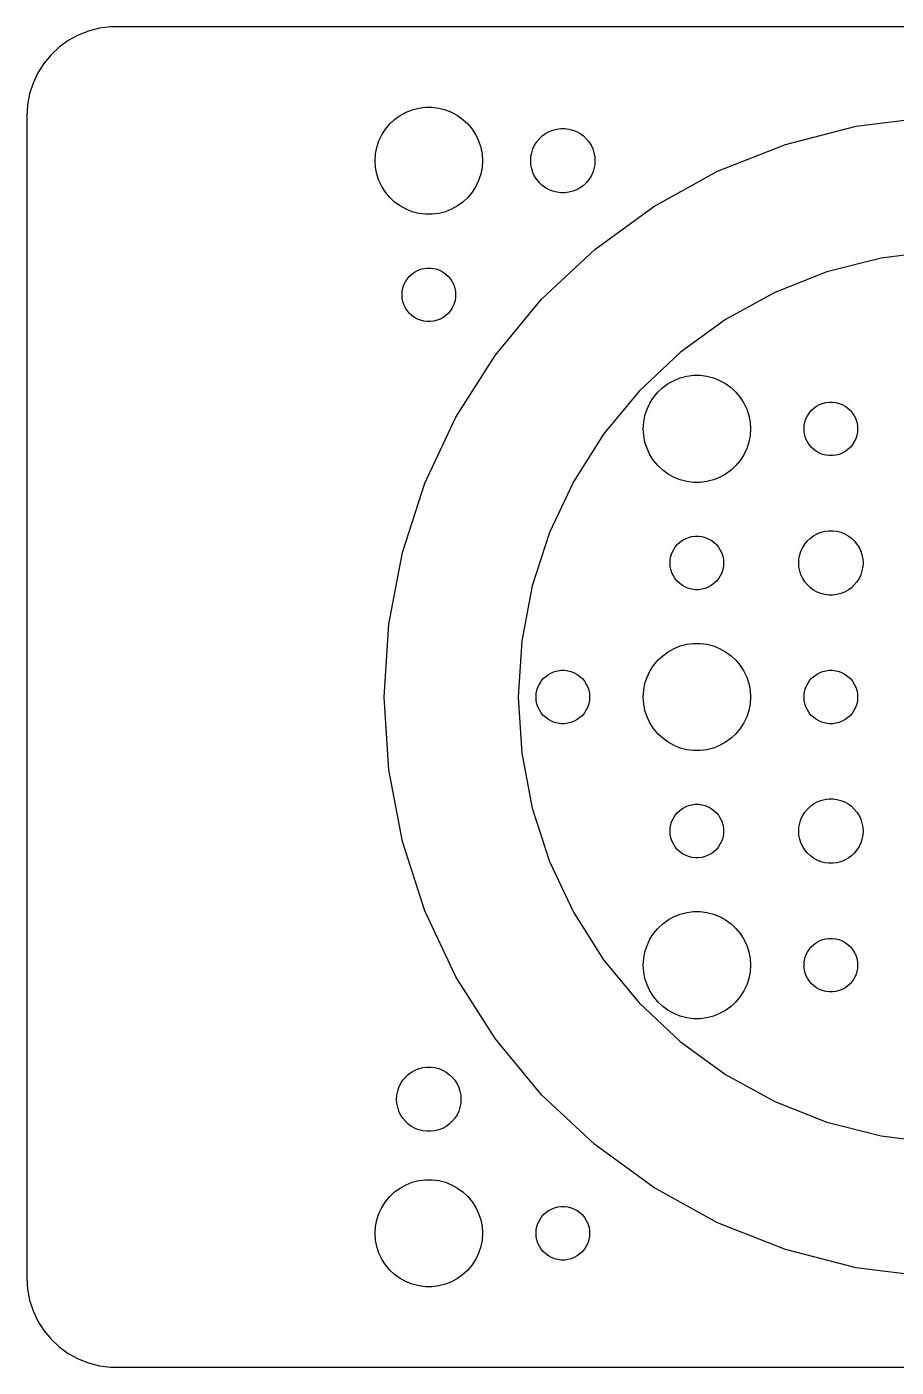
# Model space of a CAD drawing. Header units: metres. Extents: x -52 to 172, y 131 to 289.
# Drawn here: x 67.5 to 116.2, y 130.5 to 205.5 of the extents above; entities that cross this region are included whole.
import ezdxf

# ---------------------------------------------------------------- set-up
doc = ezdxf.new("R2010")
doc.units = ezdxf.units.M

msp = doc.modelspace()

# ---------------------------------------------------------------- linework, layer by layer
for p, q in [((72.1861, 205.49), (71.5631, 205.411)), ((167.814, 205.49), (72.1861, 205.49)), ((69.8209, 204.722), (69.3129, 204.353)), ((70.3711, 205.024), (69.8209, 204.722)), ((70.9549, 205.255), (70.3711, 205.024)), ((71.5631, 205.411), (70.9549, 205.255)), ((69.3129, 204.353), (68.8551, 203.923)), ((68.4549, 203.439), (68.1185, 202.909)), ((68.8551, 203.923), (68.4549, 203.439)), ((68.1185, 202.909), (67.8511, 202.341)), ((67.6571, 201.743), (67.5394, 201.127)), ((67.8511, 202.341), (67.6571, 201.743)), ((67.5394, 201.127), (67.5, 200.5)), ((89.073, 200.853), (89.4379, 200.947)), ((89.4379, 200.947), (89.8116, 200.994)), ((89.8116, 200.994), (90.1884, 200.994)), ((90.1884, 200.994), (90.5621, 200.947)), ((90.5621, 200.947), (90.927, 200.853)), ((67.5, 200.5), (67.5, 135.5)), ((87.8131, 200.054), (88.0877, 200.312)), ((88.0877, 200.312), (88.3925, 200.533)), ((88.3925, 200.533), (88.7227, 200.714)), ((88.7227, 200.714), (89.073, 200.853)), ((90.927, 200.853), (91.2773, 200.714)), ((91.2773, 200.714), (91.6075, 200.533)), ((91.6075, 200.533), (91.9123, 200.312)), ((91.9123, 200.312), (92.1869, 200.054)), ((113.91, 199.924), (117.959, 200.436)), ((87.3711, 199.445), (87.573, 199.763)), ((87.573, 199.763), (87.8131, 200.054)), ((92.1869, 200.054), (92.427, 199.763)), ((92.427, 199.763), (92.6289, 199.445)), ((96.3526, 199.387), (96.5355, 199.52)), ((96.5355, 199.52), (96.7336, 199.629)), ((96.7336, 199.629), (96.9438, 199.712)), ((96.9438, 199.712), (97.1627, 199.768)), ((97.1627, 199.768), (97.387, 199.796)), ((97.387, 199.796), (97.613, 199.796)), ((97.613, 199.796), (97.8373, 199.768)), ((97.8373, 199.768), (98.0562, 199.712)), ((98.0562, 199.712), (98.2664, 199.629)), ((98.2664, 199.629), (98.4645, 199.52)), ((98.4645, 199.52), (98.6474, 199.387)), ((109.957, 198.909), (113.91, 199.924)), ((87.0237, 198.376), (87.0943, 198.746)), ((87.0943, 198.746), (87.2107, 199.104)), ((87.2107, 199.104), (87.3711, 199.445)), ((92.6289, 199.445), (92.7893, 199.104)), ((92.7893, 199.104), (92.9057, 198.746)), ((92.9057, 198.746), (92.9763, 198.376)), ((95.8264, 198.663), (95.9226, 198.867)), ((95.9226, 198.867), (96.0438, 199.058)), ((96.0438, 199.058), (96.1879, 199.232)), ((96.1879, 199.232), (96.3526, 199.387)), ((98.6474, 199.387), (98.8121, 199.232)), ((98.8121, 199.232), (98.9562, 199.058)), ((98.9562, 199.058), (99.0773, 198.867)), ((99.0773, 198.867), (99.1736, 198.663)), ((106.162, 197.407), (109.957, 198.909)), ((87, 198), (87.0237, 198.376)), ((87.0237, 197.624), (87, 198)), ((92.9763, 198.376), (93, 198)), ((93, 198), (92.9763, 197.624)), ((95.7, 198), (95.7142, 198.226)), ((95.7142, 197.774), (95.7, 198)), ((95.7142, 198.226), (95.7565, 198.448)), ((95.7565, 198.448), (95.8264, 198.663)), ((99.1736, 198.663), (99.2434, 198.448)), ((99.2434, 198.448), (99.2858, 198.226)), ((99.2858, 198.226), (99.3, 198)), ((99.3, 198), (99.2858, 197.774)), ((87.0943, 197.254), (87.0237, 197.624)), ((87.2107, 196.896), (87.0943, 197.254)), ((92.9057, 197.254), (92.7893, 196.896)), ((92.9763, 197.624), (92.9057, 197.254)), ((95.7565, 197.552), (95.7142, 197.774)), ((95.8264, 197.337), (95.7565, 197.552)), ((95.9226, 197.133), (95.8264, 197.337)), ((99.1736, 197.337), (99.0773, 197.133)), ((99.2434, 197.552), (99.1736, 197.337)), ((99.2858, 197.774), (99.2434, 197.552)), ((102.586, 195.441), (106.162, 197.407)), ((87.3711, 196.555), (87.2107, 196.896)), ((87.573, 196.237), (87.3711, 196.555)), ((92.6289, 196.555), (92.427, 196.237)), ((92.7893, 196.896), (92.6289, 196.555)), ((96.0438, 196.942), (95.9226, 197.133)), ((96.1879, 196.768), (96.0438, 196.942)), ((96.3526, 196.613), (96.1879, 196.768)), ((96.5355, 196.48), (96.3526, 196.613)), ((96.7336, 196.371), (96.5355, 196.48)), ((98.4645, 196.48), (98.2664, 196.371)), ((98.6474, 196.613), (98.4645, 196.48)), ((98.8121, 196.768), (98.6474, 196.613)), ((98.9562, 196.942), (98.8121, 196.768)), ((99.0773, 197.133), (98.9562, 196.942)), ((87.8131, 195.946), (87.573, 196.237)), ((88.0877, 195.688), (87.8131, 195.946)), ((92.1869, 195.946), (91.9123, 195.688)), ((92.427, 196.237), (92.1869, 195.946)), ((96.9438, 196.288), (96.7336, 196.371)), ((97.1627, 196.232), (96.9438, 196.288)), ((97.387, 196.204), (97.1627, 196.232)), ((97.613, 196.204), (97.387, 196.204)), ((97.8373, 196.232), (97.613, 196.204)), ((98.0562, 196.288), (97.8373, 196.232)), ((98.2664, 196.371), (98.0562, 196.288)), ((88.3925, 195.467), (88.0877, 195.688)), ((88.7227, 195.286), (88.3925, 195.467)), ((89.073, 195.147), (88.7227, 195.286)), ((89.4379, 195.053), (89.073, 195.147)), ((89.8116, 195.006), (89.4379, 195.053)), ((90.1884, 195.006), (89.8116, 195.006)), ((90.5621, 195.053), (90.1884, 195.006)), ((90.927, 195.147), (90.5621, 195.053)), ((91.2773, 195.286), (90.927, 195.147)), ((91.6075, 195.467), (91.2773, 195.286)), ((91.9123, 195.688), (91.6075, 195.467)), ((99.2837, 193.042), (102.586, 195.441)), ((96.3085, 190.248), (99.2837, 193.042)), ((118.43, 192.951), (115.315, 192.557)), ((89.5365, 191.927), (89.7189, 191.973)), ((89.7189, 191.973), (89.9058, 191.997)), ((89.9058, 191.997), (90.0942, 191.997)), ((90.0942, 191.997), (90.2811, 191.973)), ((90.2811, 191.973), (90.4635, 191.927)), ((115.315, 192.557), (112.275, 191.776)), ((88.6053, 191.052), (88.6855, 191.223)), ((88.6855, 191.223), (88.7865, 191.382)), ((88.7865, 191.382), (88.9065, 191.527)), ((88.9065, 191.527), (89.0439, 191.656)), ((89.0439, 191.656), (89.1963, 191.766)), ((89.1963, 191.766), (89.3613, 191.857)), ((89.3613, 191.857), (89.5365, 191.927)), ((90.4635, 191.927), (90.6387, 191.857)), ((90.6387, 191.857), (90.8037, 191.766)), ((90.8037, 191.766), (90.9561, 191.656)), ((90.9561, 191.656), (91.0934, 191.527)), ((91.0934, 191.527), (91.2135, 191.382)), ((91.2135, 191.382), (91.3145, 191.223)), ((91.3145, 191.223), (91.3947, 191.052)), ((112.275, 191.776), (109.356, 190.621)), ((88.5, 190.5), (88.5118, 190.688)), ((88.5118, 190.312), (88.5, 190.5)), ((88.5118, 190.688), (88.5471, 190.873)), ((88.5471, 190.873), (88.6053, 191.052)), ((91.3947, 191.052), (91.4529, 190.873)), ((91.4529, 190.873), (91.4882, 190.688)), ((91.4882, 190.688), (91.5, 190.5)), ((91.5, 190.5), (91.4882, 190.312)), ((109.356, 190.621), (106.604, 189.108)), ((88.5471, 190.127), (88.5118, 190.312)), ((88.6053, 189.948), (88.5471, 190.127)), ((88.6855, 189.777), (88.6053, 189.948)), ((88.7865, 189.618), (88.6855, 189.777)), ((91.3145, 189.777), (91.2135, 189.618)), ((91.3947, 189.948), (91.3145, 189.777)), ((91.4529, 190.127), (91.3947, 189.948)), ((91.4882, 190.312), (91.4529, 190.127)), ((93.7069, 187.103), (96.3085, 190.248)), ((88.9065, 189.473), (88.7865, 189.618)), ((89.0439, 189.344), (88.9065, 189.473)), ((89.1963, 189.234), (89.0439, 189.344)), ((89.3613, 189.143), (89.1963, 189.234)), ((89.5365, 189.073), (89.3613, 189.143)), ((89.7189, 189.027), (89.5365, 189.073)), ((89.9058, 189.003), (89.7189, 189.027)), ((90.0942, 189.003), (89.9058, 189.003)), ((90.2811, 189.027), (90.0942, 189.003)), ((90.4635, 189.073), (90.2811, 189.027)), ((90.6387, 189.143), (90.4635, 189.073)), ((90.8037, 189.234), (90.6387, 189.143)), ((90.9561, 189.344), (90.8037, 189.234)), ((91.0934, 189.473), (90.9561, 189.344)), ((91.2135, 189.618), (91.0934, 189.473)), ((106.604, 189.108), (104.064, 187.263)), ((91.52, 183.657), (93.7069, 187.103)), ((104.064, 187.263), (101.776, 185.114)), ((104.438, 185.947), (104.812, 185.994)), ((104.812, 185.994), (105.188, 185.994)), ((105.188, 185.994), (105.562, 185.947)), ((102.813, 185.054), (103.088, 185.312)), ((103.088, 185.312), (103.393, 185.533)), ((103.393, 185.533), (103.723, 185.714)), ((103.723, 185.714), (104.073, 185.853)), ((104.073, 185.853), (104.438, 185.947)), ((105.562, 185.947), (105.927, 185.853)), ((105.927, 185.853), (106.277, 185.714)), ((106.277, 185.714), (106.607, 185.533)), ((106.607, 185.533), (106.912, 185.312)), ((106.912, 185.312), (107.187, 185.054)), ((101.776, 185.114), (99.7746, 182.695)), ((102.371, 184.445), (102.573, 184.763)), ((102.573, 184.763), (102.813, 185.054)), ((107.187, 185.054), (107.427, 184.763)), ((107.427, 184.763), (107.629, 184.445)), ((112.036, 184.427), (112.219, 184.473)), ((112.219, 184.473), (112.406, 184.497)), ((112.406, 184.497), (112.594, 184.497)), ((112.594, 184.497), (112.781, 184.473)), ((112.781, 184.473), (112.964, 184.427)), ((102.024, 183.376), (102.094, 183.746)), ((102.094, 183.746), (102.211, 184.104)), ((102.211, 184.104), (102.371, 184.445)), ((107.629, 184.445), (107.789, 184.104)), ((107.789, 184.104), (107.906, 183.746)), ((107.906, 183.746), (107.976, 183.376)), ((111.105, 183.552), (111.186, 183.723)), ((111.186, 183.723), (111.286, 183.882)), ((111.286, 183.882), (111.407, 184.027)), ((111.407, 184.027), (111.544, 184.156)), ((111.544, 184.156), (111.696, 184.266)), ((111.696, 184.266), (111.861, 184.357)), ((111.861, 184.357), (112.036, 184.427)), ((112.964, 184.427), (113.139, 184.357)), ((113.139, 184.357), (113.304, 184.266)), ((113.304, 184.266), (113.456, 184.156)), ((113.456, 184.156), (113.593, 184.027)), ((113.593, 184.027), (113.714, 183.882)), ((113.714, 183.882), (113.814, 183.723)), ((113.814, 183.723), (113.895, 183.552)), ((89.7823, 179.964), (91.52, 183.657)), ((102, 183), (102.024, 183.376)), ((102.024, 182.624), (102, 183)), ((107.976, 183.376), (108, 183)), ((108, 183), (107.976, 182.624)), ((111, 183), (111.012, 183.188)), ((111.012, 182.812), (111, 183)), ((111.012, 183.188), (111.047, 183.373)), ((111.047, 183.373), (111.105, 183.552)), ((113.895, 183.552), (113.953, 183.373)), ((113.953, 183.373), (113.988, 183.188)), ((113.988, 183.188), (114, 183)), ((114, 183), (113.988, 182.812)), ((99.7746, 182.695), (98.0923, 180.044)), ((102.094, 182.254), (102.024, 182.624)), ((102.211, 181.896), (102.094, 182.254)), ((107.906, 182.254), (107.789, 181.896)), ((107.976, 182.624), (107.906, 182.254)), ((111.047, 182.627), (111.012, 182.812)), ((111.105, 182.448), (111.047, 182.627)), ((111.186, 182.277), (111.105, 182.448)), ((111.286, 182.118), (111.186, 182.277)), ((113.814, 182.277), (113.714, 182.118)), ((113.895, 182.448), (113.814, 182.277)), ((113.953, 182.627), (113.895, 182.448)), ((113.988, 182.812), (113.953, 182.627)), ((102.371, 181.555), (102.211, 181.896)), ((102.573, 181.237), (102.371, 181.555)), ((107.629, 181.555), (107.427, 181.237)), ((107.789, 181.896), (107.629, 181.555)), ((111.407, 181.973), (111.286, 182.118)), ((111.544, 181.844), (111.407, 181.973)), ((111.696, 181.734), (111.544, 181.844)), ((111.861, 181.643), (111.696, 181.734)), ((112.036, 181.573), (111.861, 181.643)), ((112.219, 181.527), (112.036, 181.573)), ((112.406, 181.503), (112.219, 181.527)), ((112.594, 181.503), (112.406, 181.503)), ((112.781, 181.527), (112.594, 181.503)), ((112.964, 181.573), (112.781, 181.527)), ((113.139, 181.643), (112.964, 181.573)), ((113.304, 181.734), (113.139, 181.643)), ((113.456, 181.844), (113.304, 181.734)), ((113.593, 181.973), (113.456, 181.844)), ((113.714, 182.118), (113.593, 181.973)), ((102.813, 180.946), (102.573, 181.237)), ((103.088, 180.688), (102.813, 180.946)), ((107.187, 180.946), (106.912, 180.688)), ((107.427, 181.237), (107.187, 180.946)), ((88.521, 176.082), (89.7823, 179.964)), ((98.0923, 180.044), (96.7556, 177.203)), ((103.393, 180.467), (103.088, 180.688)), ((103.723, 180.286), (103.393, 180.467)), ((104.073, 180.147), (103.723, 180.286)), ((104.438, 180.053), (104.073, 180.147)), ((104.812, 180.006), (104.438, 180.053)), ((105.188, 180.006), (104.812, 180.006)), ((105.562, 180.053), (105.188, 180.006)), ((105.927, 180.147), (105.562, 180.053)), ((106.277, 180.286), (105.927, 180.147)), ((106.607, 180.467), (106.277, 180.286)), ((106.912, 180.688), (106.607, 180.467)), ((96.7556, 177.203), (95.7854, 174.217)), ((104.536, 176.927), (104.719, 176.973)), ((104.719, 176.973), (104.906, 176.997)), ((104.906, 176.997), (105.094, 176.997)), ((105.094, 176.997), (105.281, 176.973)), ((105.281, 176.973), (105.464, 176.927)), ((111.353, 176.887), (111.536, 177.02)), ((111.536, 177.02), (111.734, 177.129)), ((111.734, 177.129), (111.944, 177.212)), ((111.944, 177.212), (112.163, 177.268)), ((112.163, 177.268), (112.387, 177.296)), ((112.387, 177.296), (112.613, 177.296)), ((112.613, 177.296), (112.837, 177.268)), ((112.837, 177.268), (113.056, 177.212)), ((113.056, 177.212), (113.266, 177.129)), ((113.266, 177.129), (113.464, 177.02)), ((113.464, 177.02), (113.647, 176.887)), ((103.605, 176.052), (103.686, 176.223)), ((103.686, 176.223), (103.786, 176.382)), ((103.786, 176.382), (103.907, 176.527)), ((103.907, 176.527), (104.044, 176.656)), ((104.044, 176.656), (104.196, 176.766)), ((104.196, 176.766), (104.361, 176.857)), ((104.361, 176.857), (104.536, 176.927)), ((105.464, 176.927), (105.639, 176.857)), ((105.639, 176.857), (105.804, 176.766)), ((105.804, 176.766), (105.956, 176.656)), ((105.956, 176.656), (106.093, 176.527)), ((106.093, 176.527), (106.214, 176.382)), ((106.214, 176.382), (106.314, 176.223)), ((106.314, 176.223), (106.395, 176.052)), ((110.826, 176.163), (110.923, 176.367)), ((110.923, 176.367), (111.044, 176.558)), ((111.044, 176.558), (111.188, 176.732)), ((111.188, 176.732), (111.353, 176.887)), ((113.647, 176.887), (113.812, 176.732)), ((113.812, 176.732), (113.956, 176.558)), ((113.956, 176.558), (114.077, 176.367)), ((114.077, 176.367), (114.174, 176.163)), ((87.7563, 172.073), (88.521, 176.082)), ((103.5, 175.5), (103.512, 175.688)), ((103.512, 175.312), (103.5, 175.5)), ((103.512, 175.688), (103.547, 175.873)), ((103.547, 175.873), (103.605, 176.052)), ((106.395, 176.052), (106.453, 175.873)), ((106.453, 175.873), (106.488, 175.688)), ((106.488, 175.688), (106.5, 175.5)), ((106.5, 175.5), (106.488, 175.312)), ((110.7, 175.5), (110.714, 175.726)), ((110.714, 175.274), (110.7, 175.5)), ((110.714, 175.726), (110.757, 175.948)), ((110.757, 175.948), (110.826, 176.163)), ((114.174, 176.163), (114.243, 175.948)), ((114.243, 175.948), (114.286, 175.726)), ((114.286, 175.726), (114.3, 175.5)), ((114.3, 175.5), (114.286, 175.274)), ((103.547, 175.127), (103.512, 175.312)), ((103.605, 174.948), (103.547, 175.127)), ((103.686, 174.777), (103.605, 174.948)), ((103.786, 174.618), (103.686, 174.777)), ((106.314, 174.777), (106.214, 174.618)), ((106.395, 174.948), (106.314, 174.777)), ((106.453, 175.127), (106.395, 174.948)), ((106.488, 175.312), (106.453, 175.127)), ((110.757, 175.052), (110.714, 175.274)), ((110.826, 174.837), (110.757, 175.052)), ((110.923, 174.633), (110.826, 174.837)), ((114.174, 174.837), (114.077, 174.633)), ((114.243, 175.052), (114.174, 174.837)), ((114.286, 175.274), (114.243, 175.052)), ((95.7854, 174.217), (95.1971, 171.133)), ((103.907, 174.473), (103.786, 174.618)), ((104.044, 174.344), (103.907, 174.473)), ((104.196, 174.234), (104.044, 174.344)), ((104.361, 174.143), (104.196, 174.234)), ((104.536, 174.073), (104.361, 174.143)), ((104.719, 174.027), (104.536, 174.073)), ((104.906, 174.003), (104.719, 174.027)), ((105.094, 174.003), (104.906, 174.003)), ((105.281, 174.027), (105.094, 174.003)), ((105.464, 174.073), (105.281, 174.027)), ((105.639, 174.143), (105.464, 174.073)), ((105.804, 174.234), (105.639, 174.143)), ((105.956, 174.344), (105.804, 174.234)), ((106.093, 174.473), (105.956, 174.344)), ((106.214, 174.618), (106.093, 174.473)), ((111.044, 174.442), (110.923, 174.633)), ((111.188, 174.268), (111.044, 174.442)), ((111.353, 174.113), (111.188, 174.268)), ((111.536, 173.98), (111.353, 174.113)), ((111.734, 173.871), (111.536, 173.98)), ((113.464, 173.98), (113.266, 173.871)), ((113.647, 174.113), (113.464, 173.98)), ((113.812, 174.268), (113.647, 174.113)), ((113.956, 174.442), (113.812, 174.268)), ((114.077, 174.633), (113.956, 174.442)), ((111.944, 173.788), (111.734, 173.871)), ((112.163, 173.732), (111.944, 173.788)), ((112.387, 173.704), (112.163, 173.732)), ((112.613, 173.704), (112.387, 173.704)), ((112.837, 173.732), (112.613, 173.704)), ((113.056, 173.788), (112.837, 173.732)), ((113.266, 173.871), (113.056, 173.788)), ((87.5, 168), (87.7563, 172.073)), ((95.1971, 171.133), (95, 168)), ((104.438, 170.947), (104.812, 170.994)), ((104.812, 170.994), (105.188, 170.994)), ((105.188, 170.994), (105.562, 170.947)), ((102.813, 170.054), (103.088, 170.312)), ((103.088, 170.312), (103.393, 170.533)), ((103.393, 170.533), (103.723, 170.714)), ((103.723, 170.714), (104.073, 170.853)), ((104.073, 170.853), (104.438, 170.947)), ((105.562, 170.947), (105.927, 170.853)), ((105.927, 170.853), (106.277, 170.714)), ((106.277, 170.714), (106.607, 170.533)), ((106.607, 170.533), (106.912, 170.312)), ((106.912, 170.312), (107.187, 170.054)), ((97.0365, 169.427), (97.2189, 169.473)), ((97.2189, 169.473), (97.4058, 169.497)), ((97.4058, 169.497), (97.5942, 169.497)), ((97.5942, 169.497), (97.7811, 169.473)), ((97.7811, 169.473), (97.9635, 169.427)), ((102.371, 169.445), (102.573, 169.763)), ((102.573, 169.763), (102.813, 170.054)), ((107.187, 170.054), (107.427, 169.763)), ((107.427, 169.763), (107.629, 169.445)), ((112.036, 169.427), (112.219, 169.473)), ((112.219, 169.473), (112.406, 169.497)), ((112.406, 169.497), (112.594, 169.497)), ((112.594, 169.497), (112.781, 169.473)), ((112.781, 169.473), (112.964, 169.427)), ((96.1053, 168.552), (96.1855, 168.723)), ((96.1855, 168.723), (96.2865, 168.882)), ((96.2865, 168.882), (96.4065, 169.027)), ((96.4065, 169.027), (96.5439, 169.156)), ((96.5439, 169.156), (96.6963, 169.266)), ((96.6963, 169.266), (96.8613, 169.357)), ((96.8613, 169.357), (97.0365, 169.427)), ((97.9635, 169.427), (98.1387, 169.357)), ((98.1387, 169.357), (98.3037, 169.266)), ((98.3037, 169.266), (98.4561, 169.156)), ((98.4561, 169.156), (98.5934, 169.027)), ((98.5934, 169.027), (98.7135, 168.882)), ((98.7135, 168.882), (98.8145, 168.723)), ((98.8145, 168.723), (98.8947, 168.552)), ((102.024, 168.376), (102.094, 168.746)), ((102.094, 168.746), (102.211, 169.104)), ((102.211, 169.104), (102.371, 169.445)), ((107.629, 169.445), (107.789, 169.104)), ((107.789, 169.104), (107.906, 168.746)), ((107.906, 168.746), (107.976, 168.376)), ((111.105, 168.552), (111.186, 168.723)), ((111.186, 168.723), (111.286, 168.882)), ((111.286, 168.882), (111.407, 169.027)), ((111.407, 169.027), (111.544, 169.156)), ((111.544, 169.156), (111.696, 169.266)), ((111.696, 169.266), (111.861, 169.357)), ((111.861, 169.357), (112.036, 169.427)), ((112.964, 169.427), (113.139, 169.357)), ((113.139, 169.357), (113.304, 169.266)), ((113.304, 169.266), (113.456, 169.156)), ((113.456, 169.156), (113.593, 169.027)), ((113.593, 169.027), (113.714, 168.882)), ((113.714, 168.882), (113.814, 168.723)), ((113.814, 168.723), (113.895, 168.552)), ((87.7563, 163.927), (87.5, 168)), ((95, 168), (95.1971, 164.867)), ((96, 168), (96.0118, 168.188)), ((96.0118, 167.812), (96, 168)), ((96.0118, 168.188), (96.0471, 168.373)), ((96.0471, 168.373), (96.1053, 168.552)), ((98.8947, 168.552), (98.9529, 168.373)), ((98.9529, 168.373), (98.9882, 168.188)), ((98.9882, 168.188), (99, 168)), ((99, 168), (98.9882, 167.812)), ((102, 168), (102.024, 168.376)), ((102.024, 167.624), (102, 168)), ((107.976, 168.376), (108, 168)), ((108, 168), (107.976, 167.624)), ((111, 168), (111.012, 168.188)), ((111.012, 167.812), (111, 168)), ((111.012, 168.188), (111.047, 168.373)), ((111.047, 168.373), (111.105, 168.552)), ((113.895, 168.552), (113.953, 168.373)), ((113.953, 168.373), (113.988, 168.188)), ((113.988, 168.188), (114, 168)), ((114, 168), (113.988, 167.812)), ((96.0471, 167.627), (96.0118, 167.812)), ((96.1053, 167.448), (96.0471, 167.627)), ((96.1855, 167.277), (96.1053, 167.448)), ((96.2865, 167.118), (96.1855, 167.277)), ((98.8145, 167.277), (98.7135, 167.118)), ((98.8947, 167.448), (98.8145, 167.277)), ((98.9529, 167.627), (98.8947, 167.448)), ((98.9882, 167.812), (98.9529, 167.627)), ((102.094, 167.254), (102.024, 167.624)), ((102.211, 166.896), (102.094, 167.254)), ((107.906, 167.254), (107.789, 166.896)), ((107.976, 167.624), (107.906, 167.254)), ((111.047, 167.627), (111.012, 167.812)), ((111.105, 167.448), (111.047, 167.627)), ((111.186, 167.277), (111.105, 167.448)), ((111.286, 167.118), (111.186, 167.277)), ((113.814, 167.277), (113.714, 167.118)), ((113.895, 167.448), (113.814, 167.277)), ((113.953, 167.627), (113.895, 167.448)), ((113.988, 167.812), (113.953, 167.627)), ((96.4065, 166.973), (96.2865, 167.118)), ((96.5439, 166.844), (96.4065, 166.973)), ((96.6963, 166.734), (96.5439, 166.844)), ((96.8613, 166.643), (96.6963, 166.734)), ((97.0365, 166.573), (96.8613, 166.643)), ((97.2189, 166.527), (97.0365, 166.573)), ((97.4058, 166.503), (97.2189, 166.527)), ((97.5942, 166.503), (97.4058, 166.503)), ((97.7811, 166.527), (97.5942, 166.503)), ((97.9635, 166.573), (97.7811, 166.527)), ((98.1387, 166.643), (97.9635, 166.573)), ((98.3037, 166.734), (98.1387, 166.643)), ((98.4561, 166.844), (98.3037, 166.734)), ((98.5934, 166.973), (98.4561, 166.844)), ((98.7135, 167.118), (98.5934, 166.973)), ((102.371, 166.555), (102.211, 166.896)), ((102.573, 166.237), (102.371, 166.555)), ((107.629, 166.555), (107.427, 166.237)), ((107.789, 166.896), (107.629, 166.555)), ((111.407, 166.973), (111.286, 167.118)), ((111.544, 166.844), (111.407, 166.973)), ((111.696, 166.734), (111.544, 166.844)), ((111.861, 166.643), (111.696, 166.734)), ((112.036, 166.573), (111.861, 166.643)), ((112.219, 166.527), (112.036, 166.573)), ((112.406, 166.503), (112.219, 166.527)), ((112.594, 166.503), (112.406, 166.503)), ((112.781, 166.527), (112.594, 166.503)), ((112.964, 166.573), (112.781, 166.527)), ((113.139, 166.643), (112.964, 166.573)), ((113.304, 166.734), (113.139, 166.643)), ((113.456, 166.844), (113.304, 166.734)), ((113.593, 166.973), (113.456, 166.844)), ((113.714, 167.118), (113.593, 166.973)), ((102.813, 165.946), (102.573, 166.237)), ((103.088, 165.688), (102.813, 165.946)), ((107.187, 165.946), (106.912, 165.688)), ((107.427, 166.237), (107.187, 165.946)), ((103.393, 165.467), (103.088, 165.688)), ((103.723, 165.286), (103.393, 165.467)), ((104.073, 165.147), (103.723, 165.286)), ((104.438, 165.053), (104.073, 165.147)), ((104.812, 165.006), (104.438, 165.053)), ((105.188, 165.006), (104.812, 165.006)), ((105.562, 165.053), (105.188, 165.006)), ((105.927, 165.147), (105.562, 165.053)), ((106.277, 165.286), (105.927, 165.147)), ((106.607, 165.467), (106.277, 165.286)), ((106.912, 165.688), (106.607, 165.467)), ((95.1971, 164.867), (95.7854, 161.783)), ((88.521, 159.918), (87.7563, 163.927)), ((104.536, 161.927), (104.719, 161.973)), ((104.719, 161.973), (104.906, 161.997)), ((104.906, 161.997), (105.094, 161.997)), ((105.094, 161.997), (105.281, 161.973)), ((105.281, 161.973), (105.464, 161.927)), ((111.353, 161.887), (111.536, 162.02)), ((111.536, 162.02), (111.734, 162.129)), ((111.734, 162.129), (111.944, 162.212)), ((111.944, 162.212), (112.163, 162.268)), ((112.163, 162.268), (112.387, 162.296)), ((112.387, 162.296), (112.613, 162.296)), ((112.613, 162.296), (112.837, 162.268)), ((112.837, 162.268), (113.056, 162.212)), ((113.056, 162.212), (113.266, 162.129)), ((113.266, 162.129), (113.464, 162.02)), ((113.464, 162.02), (113.647, 161.887)), ((95.7854, 161.783), (96.7556, 158.797)), ((103.605, 161.052), (103.686, 161.223)), ((103.686, 161.223), (103.786, 161.382)), ((103.786, 161.382), (103.907, 161.527)), ((103.907, 161.527), (104.044, 161.656)), ((104.044, 161.656), (104.196, 161.766)), ((104.196, 161.766), (104.361, 161.857)), ((104.361, 161.857), (104.536, 161.927)), ((105.464, 161.927), (105.639, 161.857)), ((105.639, 161.857), (105.804, 161.766)), ((105.804, 161.766), (105.956, 161.656)), ((105.956, 161.656), (106.093, 161.527)), ((106.093, 161.527), (106.214, 161.382)), ((106.214, 161.382), (106.314, 161.223)), ((106.314, 161.223), (106.395, 161.052)), ((110.826, 161.163), (110.923, 161.367)), ((110.923, 161.367), (111.044, 161.558)), ((111.044, 161.558), (111.188, 161.732)), ((111.188, 161.732), (111.353, 161.887)), ((113.647, 161.887), (113.812, 161.732)), ((113.812, 161.732), (113.956, 161.558)), ((113.956, 161.558), (114.077, 161.367)), ((114.077, 161.367), (114.174, 161.163)), ((103.5, 160.5), (103.512, 160.688)), ((103.512, 160.312), (103.5, 160.5)), ((103.512, 160.688), (103.547, 160.873)), ((103.547, 160.873), (103.605, 161.052)), ((106.395, 161.052), (106.453, 160.873)), ((106.453, 160.873), (106.488, 160.688)), ((106.488, 160.688), (106.5, 160.5)), ((106.5, 160.5), (106.488, 160.312)), ((110.7, 160.5), (110.714, 160.726)), ((110.714, 160.274), (110.7, 160.5)), ((110.714, 160.726), (110.757, 160.948)), ((110.757, 160.948), (110.826, 161.163)), ((114.174, 161.163), (114.243, 160.948)), ((114.243, 160.948), (114.286, 160.726)), ((114.286, 160.726), (114.3, 160.5)), ((114.3, 160.5), (114.286, 160.274)), ((89.7823, 156.036), (88.521, 159.918)), ((103.547, 160.127), (103.512, 160.312)), ((103.605, 159.948), (103.547, 160.127)), ((103.686, 159.777), (103.605, 159.948)), ((103.786, 159.618), (103.686, 159.777)), ((106.314, 159.777), (106.214, 159.618)), ((106.395, 159.948), (106.314, 159.777)), ((106.453, 160.127), (106.395, 159.948)), ((106.488, 160.312), (106.453, 160.127)), ((110.757, 160.052), (110.714, 160.274)), ((110.826, 159.837), (110.757, 160.052)), ((110.923, 159.633), (110.826, 159.837)), ((114.174, 159.837), (114.077, 159.633)), ((114.243, 160.052), (114.174, 159.837)), ((114.286, 160.274), (114.243, 160.052)), ((103.907, 159.473), (103.786, 159.618)), ((104.044, 159.344), (103.907, 159.473)), ((104.196, 159.234), (104.044, 159.344)), ((104.361, 159.143), (104.196, 159.234)), ((104.536, 159.073), (104.361, 159.143)), ((104.719, 159.027), (104.536, 159.073)), ((104.906, 159.003), (104.719, 159.027)), ((105.094, 159.003), (104.906, 159.003)), ((105.281, 159.027), (105.094, 159.003)), ((105.464, 159.073), (105.281, 159.027)), ((105.639, 159.143), (105.464, 159.073)), ((105.804, 159.234), (105.639, 159.143)), ((105.956, 159.344), (105.804, 159.234)), ((106.093, 159.473), (105.956, 159.344)), ((106.214, 159.618), (106.093, 159.473)), ((111.044, 159.442), (110.923, 159.633)), ((111.188, 159.268), (111.044, 159.442)), ((111.353, 159.113), (111.188, 159.268)), ((111.536, 158.98), (111.353, 159.113)), ((111.734, 158.871), (111.536, 158.98)), ((113.464, 158.98), (113.266, 158.871)), ((113.647, 159.113), (113.464, 158.98)), ((113.812, 159.268), (113.647, 159.113)), ((113.956, 159.442), (113.812, 159.268)), ((114.077, 159.633), (113.956, 159.442)), ((96.7556, 158.797), (98.0923, 155.956)), ((111.944, 158.788), (111.734, 158.871)), ((112.163, 158.732), (111.944, 158.788)), ((112.387, 158.704), (112.163, 158.732)), ((112.613, 158.704), (112.387, 158.704)), ((112.837, 158.732), (112.613, 158.704)), ((113.056, 158.788), (112.837, 158.732)), ((113.266, 158.871), (113.056, 158.788)), ((91.52, 152.343), (89.7823, 156.036)), ((104.438, 155.947), (104.812, 155.994)), ((104.812, 155.994), (105.188, 155.994)), ((105.188, 155.994), (105.562, 155.947)), ((98.0923, 155.956), (99.7746, 153.305)), ((102.813, 155.054), (103.088, 155.312)), ((103.088, 155.312), (103.393, 155.533)), ((103.393, 155.533), (103.723, 155.714)), ((103.723, 155.714), (104.073, 155.853)), ((104.073, 155.853), (104.438, 155.947)), ((105.562, 155.947), (105.927, 155.853)), ((105.927, 155.853), (106.277, 155.714)), ((106.277, 155.714), (106.607, 155.533)), ((106.607, 155.533), (106.912, 155.312)), ((106.912, 155.312), (107.187, 155.054)), ((102.371, 154.445), (102.573, 154.763)), ((102.573, 154.763), (102.813, 155.054)), ((107.187, 155.054), (107.427, 154.763)), ((107.427, 154.763), (107.629, 154.445)), ((112.036, 154.427), (112.219, 154.473)), ((112.219, 154.473), (112.406, 154.497)), ((112.406, 154.497), (112.594, 154.497)), ((112.594, 154.497), (112.781, 154.473)), ((112.781, 154.473), (112.964, 154.427)), ((102.024, 153.376), (102.094, 153.746)), ((102.094, 153.746), (102.211, 154.104)), ((102.211, 154.104), (102.371, 154.445)), ((107.629, 154.445), (107.789, 154.104)), ((107.789, 154.104), (107.906, 153.746)), ((107.906, 153.746), (107.976, 153.376)), ((111.105, 153.552), (111.186, 153.723)), ((111.186, 153.723), (111.286, 153.882)), ((111.286, 153.882), (111.407, 154.027)), ((111.407, 154.027), (111.544, 154.156)), ((111.544, 154.156), (111.696, 154.266)), ((111.696, 154.266), (111.861, 154.357)), ((111.861, 154.357), (112.036, 154.427)), ((112.964, 154.427), (113.139, 154.357)), ((113.139, 154.357), (113.304, 154.266)), ((113.304, 154.266), (113.456, 154.156)), ((113.456, 154.156), (113.593, 154.027)), ((113.593, 154.027), (113.714, 153.882)), ((113.714, 153.882), (113.814, 153.723)), ((113.814, 153.723), (113.895, 153.552)), ((99.7746, 153.305), (101.776, 150.886)), ((102, 153), (102.024, 153.376)), ((102.024, 152.624), (102, 153)), ((107.976, 153.376), (108, 153)), ((108, 153), (107.976, 152.624)), ((111, 153), (111.012, 153.188)), ((111.012, 152.812), (111, 153)), ((111.012, 153.188), (111.047, 153.373)), ((111.047, 153.373), (111.105, 153.552)), ((113.895, 153.552), (113.953, 153.373)), ((113.953, 153.373), (113.988, 153.188)), ((113.988, 153.188), (114, 153)), ((114, 153), (113.988, 152.812)), ((93.7069, 148.897), (91.52, 152.343)), ((102.094, 152.254), (102.024, 152.624)), ((102.211, 151.896), (102.094, 152.254)), ((107.906, 152.254), (107.789, 151.896)), ((107.976, 152.624), (107.906, 152.254)), ((111.047, 152.627), (111.012, 152.812)), ((111.105, 152.448), (111.047, 152.627)), ((111.186, 152.277), (111.105, 152.448)), ((111.286, 152.118), (111.186, 152.277)), ((113.814, 152.277), (113.714, 152.118)), ((113.895, 152.448), (113.814, 152.277)), ((113.953, 152.627), (113.895, 152.448)), ((113.988, 152.812), (113.953, 152.627)), ((102.371, 151.555), (102.211, 151.896)), ((102.573, 151.237), (102.371, 151.555)), ((107.629, 151.555), (107.427, 151.237)), ((107.789, 151.896), (107.629, 151.555)), ((111.407, 151.973), (111.286, 152.118)), ((111.544, 151.844), (111.407, 151.973)), ((111.696, 151.734), (111.544, 151.844)), ((111.861, 151.643), (111.696, 151.734)), ((112.036, 151.573), (111.861, 151.643)), ((112.219, 151.527), (112.036, 151.573)), ((112.406, 151.503), (112.219, 151.527)), ((112.594, 151.503), (112.406, 151.503)), ((112.781, 151.527), (112.594, 151.503)), ((112.964, 151.573), (112.781, 151.527)), ((113.139, 151.643), (112.964, 151.573)), ((113.304, 151.734), (113.139, 151.643)), ((113.456, 151.844), (113.304, 151.734)), ((113.593, 151.973), (113.456, 151.844)), ((113.714, 152.118), (113.593, 151.973)), ((101.776, 150.886), (104.064, 148.737)), ((102.813, 150.946), (102.573, 151.237)), ((103.088, 150.688), (102.813, 150.946)), ((107.187, 150.946), (106.912, 150.688)), ((107.427, 151.237), (107.187, 150.946)), ((103.393, 150.467), (103.088, 150.688)), ((103.723, 150.286), (103.393, 150.467)), ((104.073, 150.147), (103.723, 150.286)), ((104.438, 150.053), (104.073, 150.147)), ((104.812, 150.006), (104.438, 150.053)), ((105.188, 150.006), (104.812, 150.006)), ((105.562, 150.053), (105.188, 150.006)), ((105.927, 150.147), (105.562, 150.053)), ((106.277, 150.286), (105.927, 150.147)), ((106.607, 150.467), (106.277, 150.286)), ((106.912, 150.688), (106.607, 150.467)), ((96.3085, 145.752), (93.7069, 148.897)), ((104.064, 148.737), (106.604, 146.892)), ((88.8526, 146.887), (89.0355, 147.02)), ((89.0355, 147.02), (89.2336, 147.129)), ((89.2336, 147.129), (89.4438, 147.212)), ((89.4438, 147.212), (89.6627, 147.268)), ((89.6627, 147.268), (89.887, 147.296)), ((89.887, 147.296), (90.113, 147.296)), ((90.113, 147.296), (90.3373, 147.268)), ((90.3373, 147.268), (90.5562, 147.212)), ((90.5562, 147.212), (90.7664, 147.129)), ((90.7664, 147.129), (90.9645, 147.02)), ((90.9645, 147.02), (91.1474, 146.887)), ((88.3264, 146.163), (88.4226, 146.367)), ((88.4226, 146.367), (88.5438, 146.558)), ((88.5438, 146.558), (88.6879, 146.732)), ((88.6879, 146.732), (88.8526, 146.887)), ((91.1474, 146.887), (91.3121, 146.732)), ((91.3121, 146.732), (91.4562, 146.558)), ((91.4562, 146.558), (91.5773, 146.367)), ((91.5773, 146.367), (91.6736, 146.163)), ((106.604, 146.892), (109.356, 145.379)), ((88.2, 145.5), (88.2142, 145.726)), ((88.2142, 145.274), (88.2, 145.5)), ((88.2142, 145.726), (88.2565, 145.948)), ((88.2565, 145.948), (88.3264, 146.163)), ((91.6736, 146.163), (91.7434, 145.948)), ((91.7434, 145.948), (91.7858, 145.726)), ((91.7858, 145.726), (91.8, 145.5)), ((91.8, 145.5), (91.7858, 145.274)), ((99.2837, 142.958), (96.3085, 145.752)), ((88.2565, 145.052), (88.2142, 145.274)), ((88.3264, 144.837), (88.2565, 145.052)), ((88.4226, 144.633), (88.3264, 144.837)), ((91.6736, 144.837), (91.5773, 144.633)), ((91.7434, 145.052), (91.6736, 144.837)), ((91.7858, 145.274), (91.7434, 145.052)), ((109.356, 145.379), (112.275, 144.224)), ((88.5438, 144.442), (88.4226, 144.633)), ((88.6879, 144.268), (88.5438, 144.442)), ((88.8526, 144.113), (88.6879, 144.268)), ((89.0355, 143.98), (88.8526, 144.113)), ((89.2336, 143.871), (89.0355, 143.98)), ((90.9645, 143.98), (90.7664, 143.871)), ((91.1474, 144.113), (90.9645, 143.98)), ((91.3121, 144.268), (91.1474, 144.113)), ((91.4562, 144.442), (91.3121, 144.268)), ((91.5773, 144.633), (91.4562, 144.442)), ((112.275, 144.224), (115.315, 143.443)), ((89.4438, 143.788), (89.2336, 143.871)), ((89.6627, 143.732), (89.4438, 143.788)), ((89.887, 143.704), (89.6627, 143.732)), ((90.113, 143.704), (89.887, 143.704)), ((90.3373, 143.732), (90.113, 143.704)), ((90.5562, 143.788), (90.3373, 143.732)), ((90.7664, 143.871), (90.5562, 143.788)), ((115.315, 143.443), (118.43, 143.049)), ((102.586, 140.559), (99.2837, 142.958)), ((89.4379, 140.947), (89.8116, 140.994)), ((89.8116, 140.994), (90.1884, 140.994)), ((90.1884, 140.994), (90.5621, 140.947)), ((87.8131, 140.054), (88.0877, 140.312)), ((88.0877, 140.312), (88.3925, 140.533)), ((88.3925, 140.533), (88.7227, 140.714)), ((88.7227, 140.714), (89.073, 140.853)), ((89.073, 140.853), (89.4379, 140.947)), ((90.5621, 140.947), (90.927, 140.853)), ((90.927, 140.853), (91.2773, 140.714)), ((91.2773, 140.714), (91.6075, 140.533)), ((91.6075, 140.533), (91.9123, 140.312)), ((91.9123, 140.312), (92.1869, 140.054)), ((106.162, 138.593), (102.586, 140.559)), ((87.3711, 139.445), (87.573, 139.763)), ((87.573, 139.763), (87.8131, 140.054)), ((92.1869, 140.054), (92.427, 139.763)), ((92.427, 139.763), (92.6289, 139.445)), ((97.0365, 139.427), (97.2189, 139.473)), ((97.2189, 139.473), (97.4058, 139.497)), ((97.4058, 139.497), (97.5942, 139.497)), ((97.5942, 139.497), (97.7811, 139.473)), ((97.7811, 139.473), (97.9635, 139.427)), ((87.0237, 138.376), (87.0943, 138.746)), ((87.0943, 138.746), (87.2107, 139.104)), ((87.2107, 139.104), (87.3711, 139.445)), ((92.6289, 139.445), (92.7893, 139.104)), ((92.7893, 139.104), (92.9057, 138.746)), ((92.9057, 138.746), (92.9763, 138.376)), ((96.1053, 138.552), (96.1855, 138.723)), ((96.1855, 138.723), (96.2865, 138.882)), ((96.2865, 138.882), (96.4065, 139.027)), ((96.4065, 139.027), (96.5439, 139.156)), ((96.5439, 139.156), (96.6963, 139.266)), ((96.6963, 139.266), (96.8613, 139.357)), ((96.8613, 139.357), (97.0365, 139.427)), ((97.9635, 139.427), (98.1387, 139.357)), ((98.1387, 139.357), (98.3037, 139.266)), ((98.3037, 139.266), (98.4561, 139.156)), ((98.4561, 139.156), (98.5934, 139.027)), ((98.5934, 139.027), (98.7135, 138.882)), ((98.7135, 138.882), (98.8145, 138.723)), ((98.8145, 138.723), (98.8947, 138.552)), ((87, 138), (87.0237, 138.376)), ((87.0237, 137.624), (87, 138)), ((92.9763, 138.376), (93, 138)), ((93, 138), (92.9763, 137.624)), ((96, 138), (96.0118, 138.188)), ((96.0118, 137.812), (96, 138)), ((96.0118, 138.188), (96.0471, 138.373)), ((96.0471, 138.373), (96.1053, 138.552)), ((98.8947, 138.552), (98.9529, 138.373)), ((98.9529, 138.373), (98.9882, 138.188)), ((98.9882, 138.188), (99, 138)), ((99, 138), (98.9882, 137.812)), ((109.957, 137.091), (106.162, 138.593)), ((87.0943, 137.254), (87.0237, 137.624)), ((87.2107, 136.896), (87.0943, 137.254)), ((92.9057, 137.254), (92.7893, 136.896)), ((92.9763, 137.624), (92.9057, 137.254)), ((96.0471, 137.627), (96.0118, 137.812)), ((96.1053, 137.448), (96.0471, 137.627)), ((96.1855, 137.277), (96.1053, 137.448)), ((96.2865, 137.118), (96.1855, 137.277)), ((98.8145, 137.277), (98.7135, 137.118)), ((98.8947, 137.448), (98.8145, 137.277)), ((98.9529, 137.627), (98.8947, 137.448)), ((98.9882, 137.812), (98.9529, 137.627)), ((87.3711, 136.555), (87.2107, 136.896)), ((87.573, 136.237), (87.3711, 136.555)), ((92.6289, 136.555), (92.427, 136.237)), ((92.7893, 136.896), (92.6289, 136.555)), ((96.4065, 136.973), (96.2865, 137.118)), ((96.5439, 136.844), (96.4065, 136.973)), ((96.6963, 136.734), (96.5439, 136.844)), ((96.8613, 136.643), (96.6963, 136.734)), ((97.0365, 136.573), (96.8613, 136.643)), ((97.2189, 136.527), (97.0365, 136.573)), ((97.4058, 136.503), (97.2189, 136.527)), ((97.5942, 136.503), (97.4058, 136.503)), ((97.7811, 136.527), (97.5942, 136.503)), ((97.9635, 136.573), (97.7811, 136.527)), ((98.1387, 136.643), (97.9635, 136.573)), ((98.3037, 136.734), (98.1387, 136.643)), ((98.4561, 136.844), (98.3037, 136.734)), ((98.5934, 136.973), (98.4561, 136.844)), ((98.7135, 137.118), (98.5934, 136.973)), ((113.91, 136.076), (109.957, 137.091)), ((87.8131, 135.946), (87.573, 136.237)), ((88.0877, 135.688), (87.8131, 135.946)), ((92.1869, 135.946), (91.9123, 135.688)), ((92.427, 136.237), (92.1869, 135.946)), ((117.959, 135.564), (113.91, 136.076)), ((67.5, 135.5), (67.5394, 134.873)), ((88.3925, 135.467), (88.0877, 135.688)), ((88.7227, 135.286), (88.3925, 135.467)), ((89.073, 135.147), (88.7227, 135.286)), ((89.4379, 135.053), (89.073, 135.147)), ((89.8116, 135.006), (89.4379, 135.053)), ((90.1884, 135.006), (89.8116, 135.006)), ((90.5621, 135.053), (90.1884, 135.006)), ((90.927, 135.147), (90.5621, 135.053)), ((91.2773, 135.286), (90.927, 135.147)), ((91.6075, 135.467), (91.2773, 135.286)), ((91.9123, 135.688), (91.6075, 135.467)), ((67.5394, 134.873), (67.6571, 134.257)), ((67.6571, 134.257), (67.8511, 133.659)), ((67.8511, 133.659), (68.1185, 133.091)), ((68.1185, 133.091), (68.4549, 132.561)), ((68.4549, 132.561), (68.8551, 132.077)), ((68.8551, 132.077), (69.3129, 131.647)), ((69.3129, 131.647), (69.8209, 131.278)), ((69.8209, 131.278), (70.3711, 130.976)), ((70.3711, 130.976), (70.9549, 130.745)), ((70.9549, 130.745), (71.5631, 130.589)), ((71.5631, 130.589), (72.1861, 130.51)), ((72.1861, 130.51), (167.814, 130.51))]:
    msp.add_line(p, q)

doc.saveas('drawing.dxf')
